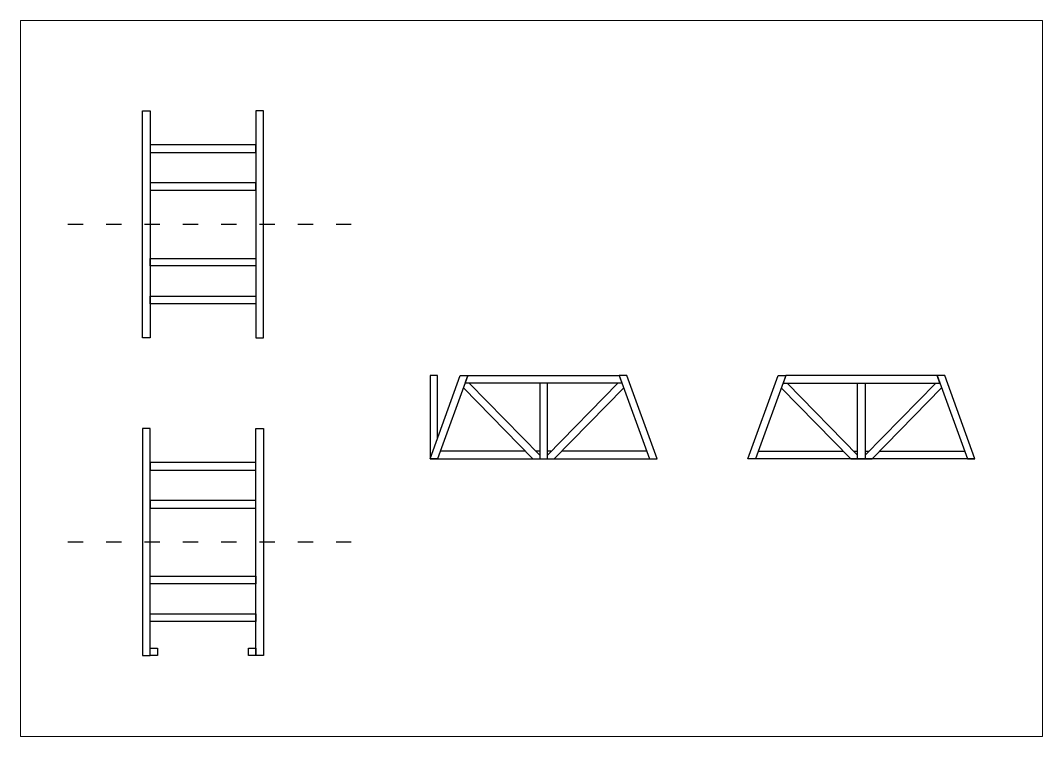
# Paper-space layout 'supports' of a CAD drawing. Header units: millimetres. Extents: x 29 to 262, y 20 to 183.
# The model-space entities are those that its viewports show. They can reach past a viewport. Long polylines and large blocks are cut down to what shows.
import ezdxf

# ---------------------------------------------------------------- set-up
doc = ezdxf.new("R2010")
doc.units = ezdxf.units.MM
doc.linetypes.add('ACAD_ISO03W100', pattern=[30, 12, -18])
doc.layers.add('supports', color=90, linetype='Continuous')

msp = doc.modelspace()

# ---------------------------------------------------------------- linework, layer by layer
at = {"layer": 'supports', "linetype": 'ACAD_ISO03W100', "transparency": 33554664}
for p, q in [((29.8, 50.5), (10.35, 50.5)), ((29.8, 29.5), (10.35, 29.5))]:
    msp.add_line(p, q, dxfattribs=at)
at = {"layer": 'supports', "transparency": 33554664}
for p, q in [((37.59452, 40.00073), (42.25, 35.25485)), ((47.40548, 40.00073), (42.75, 35.25485)), ((58.59452, 40.00073), (63.25, 35.25485)), ((68.40548, 40.00073), (63.75, 35.25485)), ((37.20369, 39.68515), (41.7996, 35)), ((47.79631, 39.68515), (43.2004, 35)), ((58.20369, 39.68515), (62.7996, 35)), ((68.79631, 39.68515), (64.2004, 35)), ((41.8, 35), (43.2, 35)), ((62.8, 35), (64.2, 35))]:
    msp.add_line(p, q, dxfattribs=at)
for points in [[(16, 58), (16.5, 58), (16.5, 43), (16, 43)], [(24, 58), (23.5, 58), (23.5, 43), (24, 43)], [(16, 22), (16.5, 22), (16.5, 37), (16, 37)], [(24, 22), (23.5, 22), (23.5, 37), (24, 37)], [(17, 22), (16.5, 22), (16.5, 22.5), (17, 22.5)], [(23.5, 22), (23, 22), (23, 22.5), (23.5, 22.5)]]:
    msp.add_lwpolyline(points, close=True, dxfattribs=at)
for points in [[(16.5, 55.75), (16.5, 55.25), (23.5, 55.25), (23.5, 55.75), (16.5, 55.75)], [(16.5, 53.25), (16.5, 52.75), (23.5, 52.75), (23.5, 53.25), (16.5, 53.25)], [(16.5, 47.75), (16.5, 48.25), (23.5, 48.25), (23.5, 47.75), (16.5, 47.75)], [(16.5, 45.25), (16.5, 45.75), (23.5, 45.75), (23.5, 45.25), (16.5, 45.25)], [(35.5, 36.35), (35.5, 40.5), (35, 40.5), (35, 35), (35.5, 35)], [(42.25, 40), (42.25, 35), (42.75, 35), (42.75, 40), (42.25, 40)], [(58.5, 40.5), (56.5, 35), (56, 35), (58, 40.5), (58.5, 40.5)], [(68.5, 40.5), (58.5, 40.5), (58.31909, 40.00251), (68.68157, 40.00069), (68.5, 40.5)], [(63.75, 40), (63.75, 35), (63.25, 35), (63.25, 40), (63.75, 40)], [(68.5, 40.5), (70.5, 35), (71, 35), (69, 40.5), (68.5, 40.5)], [(35, 35.5), (35, 35), (50, 35)], [(41.30912, 35.5), (35.68182, 35.5)], [(42.25, 35.5), (42.00952, 35.5)], [(42.99048, 35.5), (42.75, 35.5)], [(49.31818, 35.5), (43.69088, 35.5)], [(56.68182, 35.5), (62.30912, 35.5)], [(63.00952, 35.5), (63.25, 35.5)], [(63.75, 35.5), (63.99048, 35.5)], [(64.69088, 35.5), (70.31818, 35.5)], [(16.5, 34.75), (16.5, 34.25), (23.5, 34.25), (23.5, 34.75), (16.5, 34.75)], [(71, 35), (71, 35), (56, 35)], [(16.5, 32.25), (16.5, 31.75), (23.5, 31.75), (23.5, 32.25), (16.5, 32.25)], [(16.5, 26.75), (16.5, 27.25), (23.5, 27.25), (23.5, 26.75), (16.5, 26.75)], [(16.5, 24.25), (16.5, 24.75), (23.5, 24.75), (23.5, 24.25), (16.5, 24.25)]]:
    msp.add_lwpolyline(points, dxfattribs=at)
at = {"layer": 'supports'}
for points in [[(37.5, 40.5), (35.5, 35), (35, 35), (37, 40.5), (37.5, 40.5)], [(37.5, 40.5), (47.5, 40.5), (47.68091, 40.00251), (37.31843, 40.00069), (37.5, 40.5)], [(47.5, 40.5), (49.5, 35), (50, 35), (48, 40.5), (47.5, 40.5)]]:
    msp.add_lwpolyline(points, dxfattribs=at)

psp = doc.layouts.new('supports')

# ---------------------------------------------------------------- viewports
at = {"layer": 'supports', "transparency": 33554664, "view_target_point": (22.675, 39.1)}
psp.add_viewport(center=(145.29, 101.83), size=(232.46, 162.9325), view_center_point=(19.02875, 1.21176), view_height=47.3305399, dxfattribs=at)

doc.saveas('drawing.dxf')
